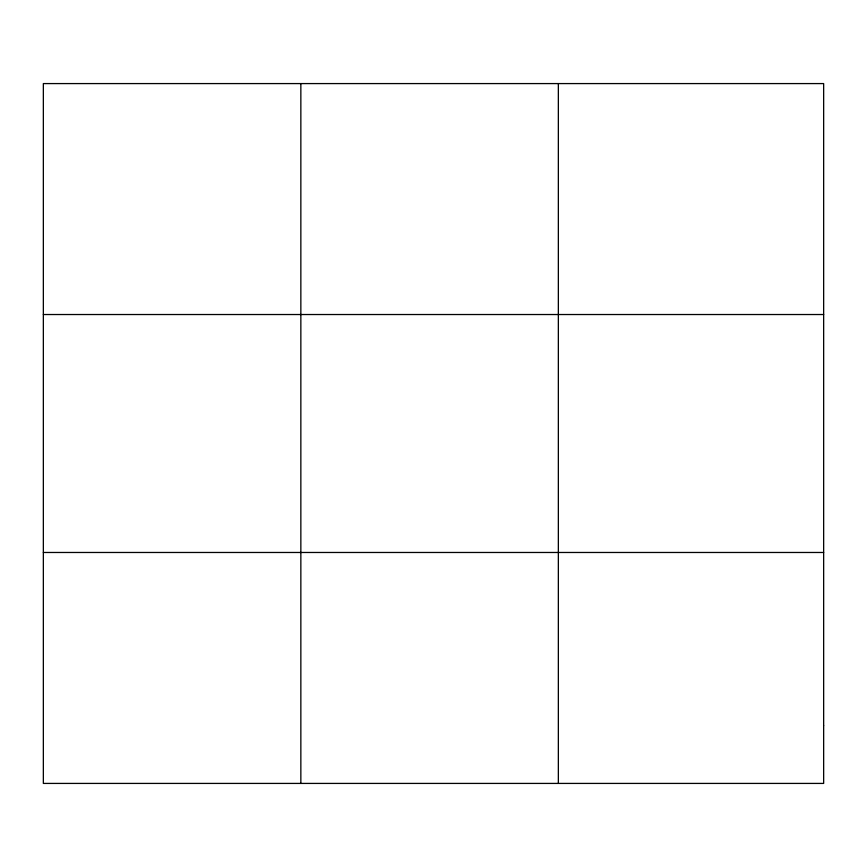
<?xml version="1.0" encoding="UTF-8"?>
<svg xmlns="http://www.w3.org/2000/svg" width="867" height="867" viewBox="0 0 867 867"><rect width="100%" height="100%" fill="white"/><g stroke="black" fill="none" stroke-linecap="round" stroke-linejoin="round"><path stroke-width="1.3" d="M300.849 783.421L300.849 83.579M558.348 783.421L558.348 83.579M43.35 314.526L823.65 314.526M43.35 552.474L823.65 552.474M823.65 725.679L823.65 783.421L43.35 783.421L43.35 83.579L823.65 83.579L823.65 725.679"/></g></svg>
